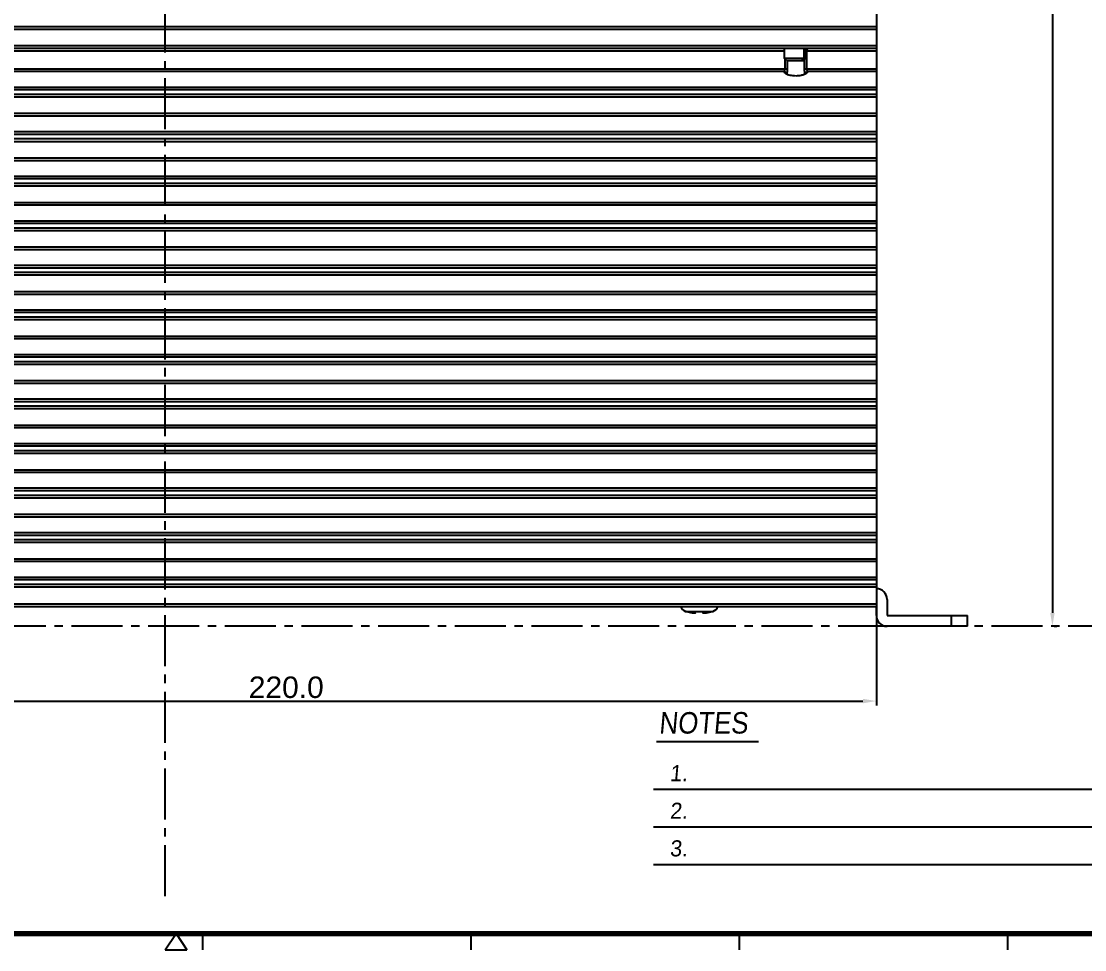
# Model space of a CAD drawing. Extents: x -425 to 6552, y -3049 to 3105.
# Drawn here: x 1318.7 to 1516.9, y -1936.4 to -1763.4 of the extents above; entities that cross this region are included whole.
import ezdxf

# ---------------------------------------------------------------- set-up
doc = ezdxf.new("R2010")
doc.units = 0
doc.header["$PDMODE"] = 3
doc.header["$PDSIZE"] = 1.5
doc.linetypes.add('CENTER', pattern=[17.8, 10.75, -2.35, 2.35, -2.35])
doc.linetypes.add('CENTER2', pattern=[28.575, 19.05, -3.175, 3.175, -3.175])
doc.layers.get('0').update_dxf_attribs({"linetype": 'CONTINUOUS'})
doc.layers.get('DEFPOINTS').update_dxf_attribs({"linetype": 'CONTINUOUS'})
for name, color, linetype in [('2', 2, 'CONTINUOUS'), ('3', 112, 'CENTER'), ('DIM', 1, 'CONTINUOUS')]:
    doc.layers.add(name, color=color, linetype=linetype)
doc.styles.add('A', font='GOTHIC.TTF')
doc.styles.add('OMI-1', font='arial.ttf', dxfattribs={"oblique": 1})
doc.dimstyles.new('1', dxfattribs={"dimtxt": 4, "dimasz": 2.5, "dimexe": 0.8, "dimexo": 0.3, "dimgap": 0.5, "dimtad": 1, "dimtoh": 1, "dimdec": 1, "dimzin": 0, "dimtxsty": 'OMI-1', "dimcen": 0, "dimclrd": 256, "dimclre": 256, "dimclrt": 256, "dimazin": 3, "dimtfac": 0.8, "dimtdec": 1, "dimtix": 1, "dimtmove": 0, "dimatfit": 3, "dimtolj": 1, "dimtzin": 0})

# ---------------------------------------------------------------- blocks, each defined once
blk = doc.blocks.new('*D6210')
at = {"layer": 'DEFPOINTS', "color": 0}
for p in [(1370.8, -1623.13), (1510.9, -1876.13), (1510.9, -1876.13)]:
    blk.add_point(p, dxfattribs=at)
at = {"layer": 'DIM'}
for p, q in [((1371.1, -1623.13), (1511.7, -1623.13)), ((1510.9, -1625.63), (1510.9, -1873.63)), ((1511.2, -1876.13), (1511.7, -1876.13))]:
    blk.add_line(p, q, dxfattribs=at)
for points in [[(1511.31, -1625.63), (1510.48, -1625.63), (1510.9, -1623.13)], [(1510.48, -1873.63), (1511.31, -1873.63), (1510.9, -1876.13)]]:
    blk.add_solid(points, dxfattribs=at)
at = {"layer": 'DIM', "insert": (1508.35, -1749.63), "char_height": 4, "attachment_point": 5, "rotation": 90, "style": 'OMI-1'}
blk.add_mtext('\\A1;253.0', dxfattribs=at)
blk = doc.blocks.new('*D6211')
at = {"layer": 'DEFPOINTS', "color": 0}
for p in [(1258.08, -1872.43), (1478.09, -1871.93), (1478.09, -1890.06)]:
    blk.add_point(p, dxfattribs=at)
at = {"layer": 'DIM'}
for p, q in [((1258.08, -1872.73), (1258.08, -1890.86)), ((1478.09, -1872.23), (1478.09, -1890.86)), ((1260.58, -1890.06), (1475.59, -1890.06))]:
    blk.add_line(p, q, dxfattribs=at)
for points in [[(1260.58, -1889.65), (1260.58, -1890.48), (1258.08, -1890.06)], [(1475.59, -1890.48), (1475.59, -1889.65), (1478.09, -1890.06)]]:
    blk.add_solid(points, dxfattribs=at)
at = {"layer": 'DIM', "insert": (1368.09, -1887.52), "char_height": 4, "attachment_point": 5, "style": 'OMI-1'}
blk.add_mtext('\\A1;220.0', dxfattribs=at)

msp = doc.modelspace()

# ---------------------------------------------------------------- linework, layer by layer
at = {"color": 7, "linetype": 'CONTINUOUS'}
for p, q in [((1478.09, -1761.92), (1478.09, -1872.43)), ((1258.08, -1764.42), (1478.09, -1764.42)), ((1258.08, -1764.92), (1478.09, -1764.92)), ((1258.08, -1767.92), (1478.09, -1767.92)), ((1258.08, -1768.42), (1478.09, -1768.42)), ((1275.23, -1768.92), (1460.94, -1768.92)), ((1460.94, -1768.43), (1460.94, -1770.32)), ((1464.57, -1768.42), (1464.57, -1770.32)), ((1464.94, -1768.42), (1464.94, -1770.32)), ((1465.09, -1768.9), (1465.03, -1768.92)), ((1465.09, -1768.92), (1478.09, -1768.92)), ((1465.09, -1768.92), (1465.09, -1772.26)), ((1460.94, -1770.32), (1464.57, -1770.32)), ((1461.34, -1770.72), (1460.94, -1770.32)), ((1461.09, -1772.26), (1461.09, -1770.48)), ((1461.34, -1770.72), (1464.54, -1770.72)), ((1461.56, -1772.26), (1461.56, -1770.72)), ((1464.54, -1770.72), (1464.94, -1770.32)), ((1464.62, -1770.64), (1464.62, -1772.26)), ((1274.61, -1772.26), (1461.56, -1772.26)), ((1275.23, -1772.73), (1460.95, -1772.73)), ((1460.95, -1772.73), (1461.44, -1773.2)), ((1461.19, -1773.17), (1461.44, -1773.17)), ((1461.44, -1773.26), (1461.44, -1773.2)), ((1464.62, -1772.26), (1478.09, -1772.26)), ((1465.23, -1772.73), (1464.74, -1773.2)), ((1464.74, -1773.2), (1464.74, -1773.26)), ((1465.23, -1772.73), (1478.09, -1772.73)), ((1258.08, -1775.67), (1478.09, -1775.67)), ((1258.08, -1776.14), (1478.09, -1776.14)), ((1258.08, -1776.99), (1478.09, -1776.99)), ((1258.08, -1777.49), (1478.09, -1777.49)), ((1258.08, -1780.56), (1478.09, -1780.56)), ((1258.08, -1781.03), (1478.09, -1781.03)), ((1258.08, -1783.97), (1478.09, -1783.97)), ((1258.08, -1784.44), (1478.09, -1784.44)), ((1258.08, -1785.29), (1478.09, -1785.29)), ((1258.08, -1785.79), (1478.09, -1785.79)), ((1258.08, -1788.86), (1478.09, -1788.86)), ((1258.08, -1789.33), (1478.09, -1789.33)), ((1258.08, -1792.27), (1478.09, -1792.27)), ((1258.08, -1792.74), (1478.09, -1792.74)), ((1258.08, -1793.59), (1478.09, -1793.59)), ((1258.08, -1794.09), (1478.09, -1794.09)), ((1258.08, -1797.16), (1478.09, -1797.16)), ((1258.08, -1797.63), (1478.09, -1797.63)), ((1258.08, -1800.57), (1478.09, -1800.57)), ((1258.08, -1801.04), (1478.09, -1801.04)), ((1258.08, -1801.89), (1478.09, -1801.89)), ((1258.08, -1802.39), (1478.09, -1802.39)), ((1258.08, -1805.46), (1478.09, -1805.46)), ((1258.08, -1805.93), (1478.09, -1805.93)), ((1258.08, -1808.87), (1478.09, -1808.87)), ((1258.08, -1809.34), (1478.09, -1809.34)), ((1258.08, -1810.19), (1478.09, -1810.19)), ((1258.08, -1810.69), (1478.09, -1810.69)), ((1258.08, -1813.76), (1478.09, -1813.76)), ((1258.08, -1814.23), (1478.09, -1814.23)), ((1258.08, -1817.17), (1478.09, -1817.17)), ((1258.08, -1817.64), (1478.09, -1817.64)), ((1258.08, -1818.49), (1478.09, -1818.49)), ((1258.08, -1818.99), (1478.09, -1818.99)), ((1258.08, -1822.06), (1478.09, -1822.06)), ((1258.08, -1822.53), (1478.09, -1822.53)), ((1258.08, -1825.47), (1478.09, -1825.47)), ((1258.08, -1825.94), (1478.09, -1825.94)), ((1258.08, -1826.79), (1478.09, -1826.79)), ((1258.08, -1827.29), (1478.09, -1827.29)), ((1258.08, -1830.37), (1478.09, -1830.37)), ((1258.08, -1830.83), (1478.09, -1830.83)), ((1258.08, -1833.77), (1478.09, -1833.77)), ((1258.08, -1834.24), (1478.09, -1834.24)), ((1258.08, -1835.09), (1478.09, -1835.09)), ((1258.08, -1835.59), (1478.09, -1835.59)), ((1258.08, -1838.67), (1478.09, -1838.67)), ((1258.08, -1839.13), (1478.09, -1839.13)), ((1258.08, -1842.07), (1478.09, -1842.07)), ((1258.08, -1842.54), (1478.09, -1842.54)), ((1258.08, -1843.39), (1478.09, -1843.39)), ((1258.08, -1843.89), (1478.09, -1843.89)), ((1258.08, -1846.97), (1478.09, -1846.97)), ((1258.08, -1847.43), (1478.09, -1847.43)), ((1258.08, -1850.37), (1478.09, -1850.37)), ((1258.08, -1850.84), (1478.09, -1850.84)), ((1258.08, -1851.69), (1478.09, -1851.69)), ((1258.08, -1852.19), (1478.09, -1852.19)), ((1258.08, -1855.27), (1478.09, -1855.27)), ((1258.08, -1855.73), (1478.09, -1855.73)), ((1258.08, -1858.67), (1478.09, -1858.67)), ((1258.08, -1859.14), (1478.09, -1859.14)), ((1258.08, -1859.99), (1478.09, -1859.99)), ((1258.08, -1860.49), (1478.09, -1860.49)), ((1258.08, -1863.57), (1478.09, -1863.57)), ((1258.08, -1864.03), (1478.09, -1864.03)), ((1258.08, -1866.97), (1478.09, -1866.97)), ((1258.08, -1867.44), (1478.09, -1867.44)), ((1258.08, -1868.29), (1478.09, -1868.29)), ((1258.08, -1868.79), (1478.09, -1868.79)), ((1258.08, -1871.93), (1478.09, -1871.93)), ((1258.08, -1872.43), (1478.09, -1872.43)), ((1478.09, -1874.13), (1478.09, -1872.43)), ((1480.09, -1871.13), (1480.09, -1874.13)), ((1442.54, -1873.37), (1447.64, -1873.37)), ((1442.62, -1873.39), (1442.54, -1873.37)), ((1442.62, -1873.39), (1442.7, -1873.39)), ((1444.42, -1873.59), (1444.45, -1873.39)), ((1444.45, -1873.39), (1445.73, -1873.39)), ((1445.73, -1873.39), (1445.76, -1873.59)), ((1447.48, -1873.39), (1447.56, -1873.39)), ((1447.56, -1873.39), (1447.64, -1873.37)), ((1480.09, -1874.13), (1495.09, -1874.13)), ((1492.09, -1876.13), (1492.09, -1874.13)), ((1495.09, -1876.13), (1495.09, -1874.13)), ((1495.09, -1876.13), (1480.09, -1876.13))]:
    msp.add_line(p, q, dxfattribs=at)
for p, q in [((1436.55, -1906.5), (1561.63, -1906.5)), ((1436.55, -1913.5), (1561.63, -1913.5)), ((1436.55, -1920.5), (1561.63, -1920.5)), ((1345.59, -1936.39), (1347.59, -1933.39)), ((1347.59, -1933.39), (1349.59, -1936.39)), ((1352.59, -1936.39), (1352.59, -1933.39)), ((1402.59, -1936.39), (1402.59, -1933.39)), ((1452.59, -1936.39), (1452.59, -1933.39)), ((1502.59, -1936.39), (1502.59, -1933.39)), ((1345.59, -1936.39), (1349.59, -1936.39))]:
    msp.add_line(p, q)
at = {"const_width": 1}
msp.add_lwpolyline([(1752.59, -1383.39), (952.59, -1383.39), (952.59, -1933.39), (1752.59, -1933.39)], close=True, dxfattribs=at)
at = {"color": 7, "linetype": 'CONTINUOUS'}
for centre, radius, start, end in [((1459.44, -1779.06), 11.61, 60.8916, 61.7115), ((1462.97, -1764.39), 4.98, 293.3223, 294.4156), ((1459.99, -1778.79), 10.49, 60.9327, 61.8389), ((1462.46, -1763.95), 6.23, 293.4397, 294.9088), ((1460.86, -1777.87), 8.65, 61.6101, 61.8788), ((1459.62, -1780.16), 11.26, 60.951, 61.5886), ((1461.86, -1773.26), 0.417, 179.9604, 188.681), ((1464.32, -1773.26), 0.42, 351.2139, 359.856), ((1478.09, -1871.13), 2, 0, 90), ((1442.9, -1872.1), 1.31, 194.2417, 253.9084), ((1447.28, -1872.1), 1.31, 286.0916, 345.7583), ((1445.09, -1864.42), 9.28, 255.0954, 261.2451), ((1445.09, -1864.42), 9.28, 278.7549, 284.9046), ((1480.09, -1874.13), 2, 180, 270)]:
    msp.add_arc(centre, radius, start, end, dxfattribs=at)
for points, knots in [([(1464.94, -1768.88), (1464.95, -1768.88), (1465, -1768.89), (1465.04, -1768.9), (1465.07, -1768.91)], [0, 0, 0, 0, 0.324213, 1, 1, 1, 1]), ([(1464.94, -1769.58), (1464.95, -1769.58), (1465, -1769.59), (1465.04, -1769.6), (1465.07, -1769.61)], [0, 0, 0, 0, 0.324277, 1, 1, 1, 1]), ([(1465.21, -1768.52), (1465.19, -1768.54), (1465.13, -1768.67), (1465.08, -1768.81), (1465.09, -1768.92)], [0, 0, 0, 0, 0.205445, 1, 1, 1, 1]), ([(1464.57, -1770.32), (1464.53, -1770.36), (1464.4, -1770.49), (1464.27, -1770.62), (1464.18, -1770.72)], [0, 0, 0, 0, 0.252581, 1, 1, 1, 1]), ([(1464.95, -1770.28), (1464.96, -1770.28), (1465, -1770.29), (1465.04, -1770.3), (1465.07, -1770.31)], [0, 0, 0, 0, 0.322237, 1, 1, 1, 1]), ([(1461.08, -1773.08), (1461.06, -1773.06), (1460.97, -1772.96), (1460.93, -1772.82), (1460.95, -1772.73)], [0, 0, 0, 0, 0.291823, 1, 1, 1, 1]), ([(1460.95, -1772.73), (1460.97, -1772.66), (1461.06, -1772.52), (1461.09, -1772.36), (1461.09, -1772.26)], [0, 0, 0, 0, 0.429624, 1, 1, 1, 1]), ([(1463.09, -1773.62), (1462.72, -1773.62), (1462.07, -1773.55), (1461.43, -1773.35), (1461.19, -1773.18)], [0, 0, 0, 0, 0.555453, 1, 1, 1, 1]), ([(1461.44, -1773.2), (1461.45, -1773.18), (1461.46, -1773.11), (1461.47, -1773.03), (1461.49, -1772.98)], [0, 0, 0, 0, 0.191902, 1, 1, 1, 1]), ([(1461.49, -1772.98), (1461.5, -1772.92), (1461.54, -1772.69), (1461.56, -1772.45), (1461.56, -1772.26)], [0, 0, 0, 0, 0.229649, 1, 1, 1, 1]), ([(1464.37, -1773.45), (1464.27, -1773.48), (1463.85, -1773.58), (1463.42, -1773.62), (1463.09, -1773.62)], [0, 0, 0, 0, 0.234697, 1, 1, 1, 1]), ([(1465.1, -1773.09), (1465.06, -1773.13), (1464.84, -1773.3), (1464.58, -1773.4), (1464.37, -1773.45)], [0, 0, 0, 0, 0.207079, 1, 1, 1, 1]), ([(1464.62, -1772.26), (1464.62, -1772.45), (1464.65, -1772.76), (1464.72, -1773.07), (1464.74, -1773.2)], [0, 0, 0, 0, 0.595928, 1, 1, 1, 1]), ([(1465.09, -1772.26), (1465.09, -1772.36), (1465.12, -1772.52), (1465.21, -1772.67), (1465.23, -1772.73)], [0, 0, 0, 0, 0.579885, 1, 1, 1, 1]), ([(1465.23, -1772.73), (1465.25, -1772.82), (1465.21, -1772.96), (1465.12, -1773.06), (1465.1, -1773.09)], [0, 0, 0, 0, 0.711979, 1, 1, 1, 1]), ([(1443.68, -1873.59), (1443.77, -1873.61), (1443.94, -1873.63), (1444.14, -1873.64), (1444.28, -1873.64), (1444.34, -1873.63), (1444.38, -1873.62), (1444.4, -1873.61), (1444.42, -1873.6), (1444.42, -1873.59)], [0, 0, 0, 0, 0.372892, 0.688959, 0.811056, 0.90357, 0.93817, 0.965147, 1, 1, 1, 1]), ([(1445.76, -1873.59), (1445.76, -1873.6), (1445.78, -1873.61), (1445.8, -1873.62), (1445.84, -1873.63), (1445.9, -1873.64), (1446.03, -1873.64), (1446.24, -1873.63), (1446.41, -1873.61), (1446.5, -1873.59)], [0, 0, 0, 0, 0.034835, 0.0618, 0.096392, 0.188885, 0.310967, 0.627054, 1, 1, 1, 1])]:
    msp.add_open_spline(points, degree=3, knots=knots, dxfattribs=at)
for points in [[(1465.23, -1768.46), (1465.23, -1768.48), (1465.22, -1768.5), (1465.21, -1768.52)], [(1465.09, -1770.3), (1465.02, -1770.33), (1464.95, -1770.36), (1464.87, -1770.39)], [(1461.19, -1773.18), (1461.15, -1773.15), (1461.12, -1773.12), (1461.08, -1773.08)]]:
    msp.add_open_spline(points, degree=3, dxfattribs=at)
at = {"layer": '2'}
msp.add_lwpolyline([(1437.15, -1897.58), (1456.15, -1897.58)], dxfattribs=at)
at = {"layer": '3', "linetype": 'CENTER2', "ltscale": 0.5}
for p, q in [((1345.59, -1926.42), (1345.59, -1391.8)), ((1580.5, -1876.13), (996.96, -1876.13))]:
    msp.add_line(p, q, dxfattribs=at)

# ---------------------------------------------------------------- texts
at = {"style": 'A', "oblique": 5, "width": 0.9}
msp.add_text('NOTES', height=4, dxfattribs=at).set_placement((1437.55, -1896.12))
at = {"style": 'A', "oblique": 5}
for s, p in [('1.', (1439.58, -1905)), ('2.', (1439.58, -1912)), ('3.', (1439.58, -1919))]:
    msp.add_text(s, height=3, dxfattribs=at).set_placement(p)

# ---------------------------------------------------------------- dimensions: what is measured, and where the dimension line sits
at = {"layer": 'DIM'}
dim = msp.add_linear_dim(base=(1510.9, -1876.13), p1=(1370.8, -1623.13), p2=(1510.9, -1876.13), angle=90, dimstyle='1', dxfattribs=at)
dim.commit()
dim.dimension.update_dxf_attribs({"geometry": '*D6210', "text_midpoint": (1508.35, -1749.63)})
dim = msp.add_linear_dim(base=(1478.09, -1890.06), p1=(1258.08, -1872.43), p2=(1478.09, -1871.93), dimstyle='1', dxfattribs=at)
dim.commit()
dim.dimension.update_dxf_attribs({"geometry": '*D6211', "text_midpoint": (1368.09, -1887.52)})

doc.saveas('drawing.dxf')
